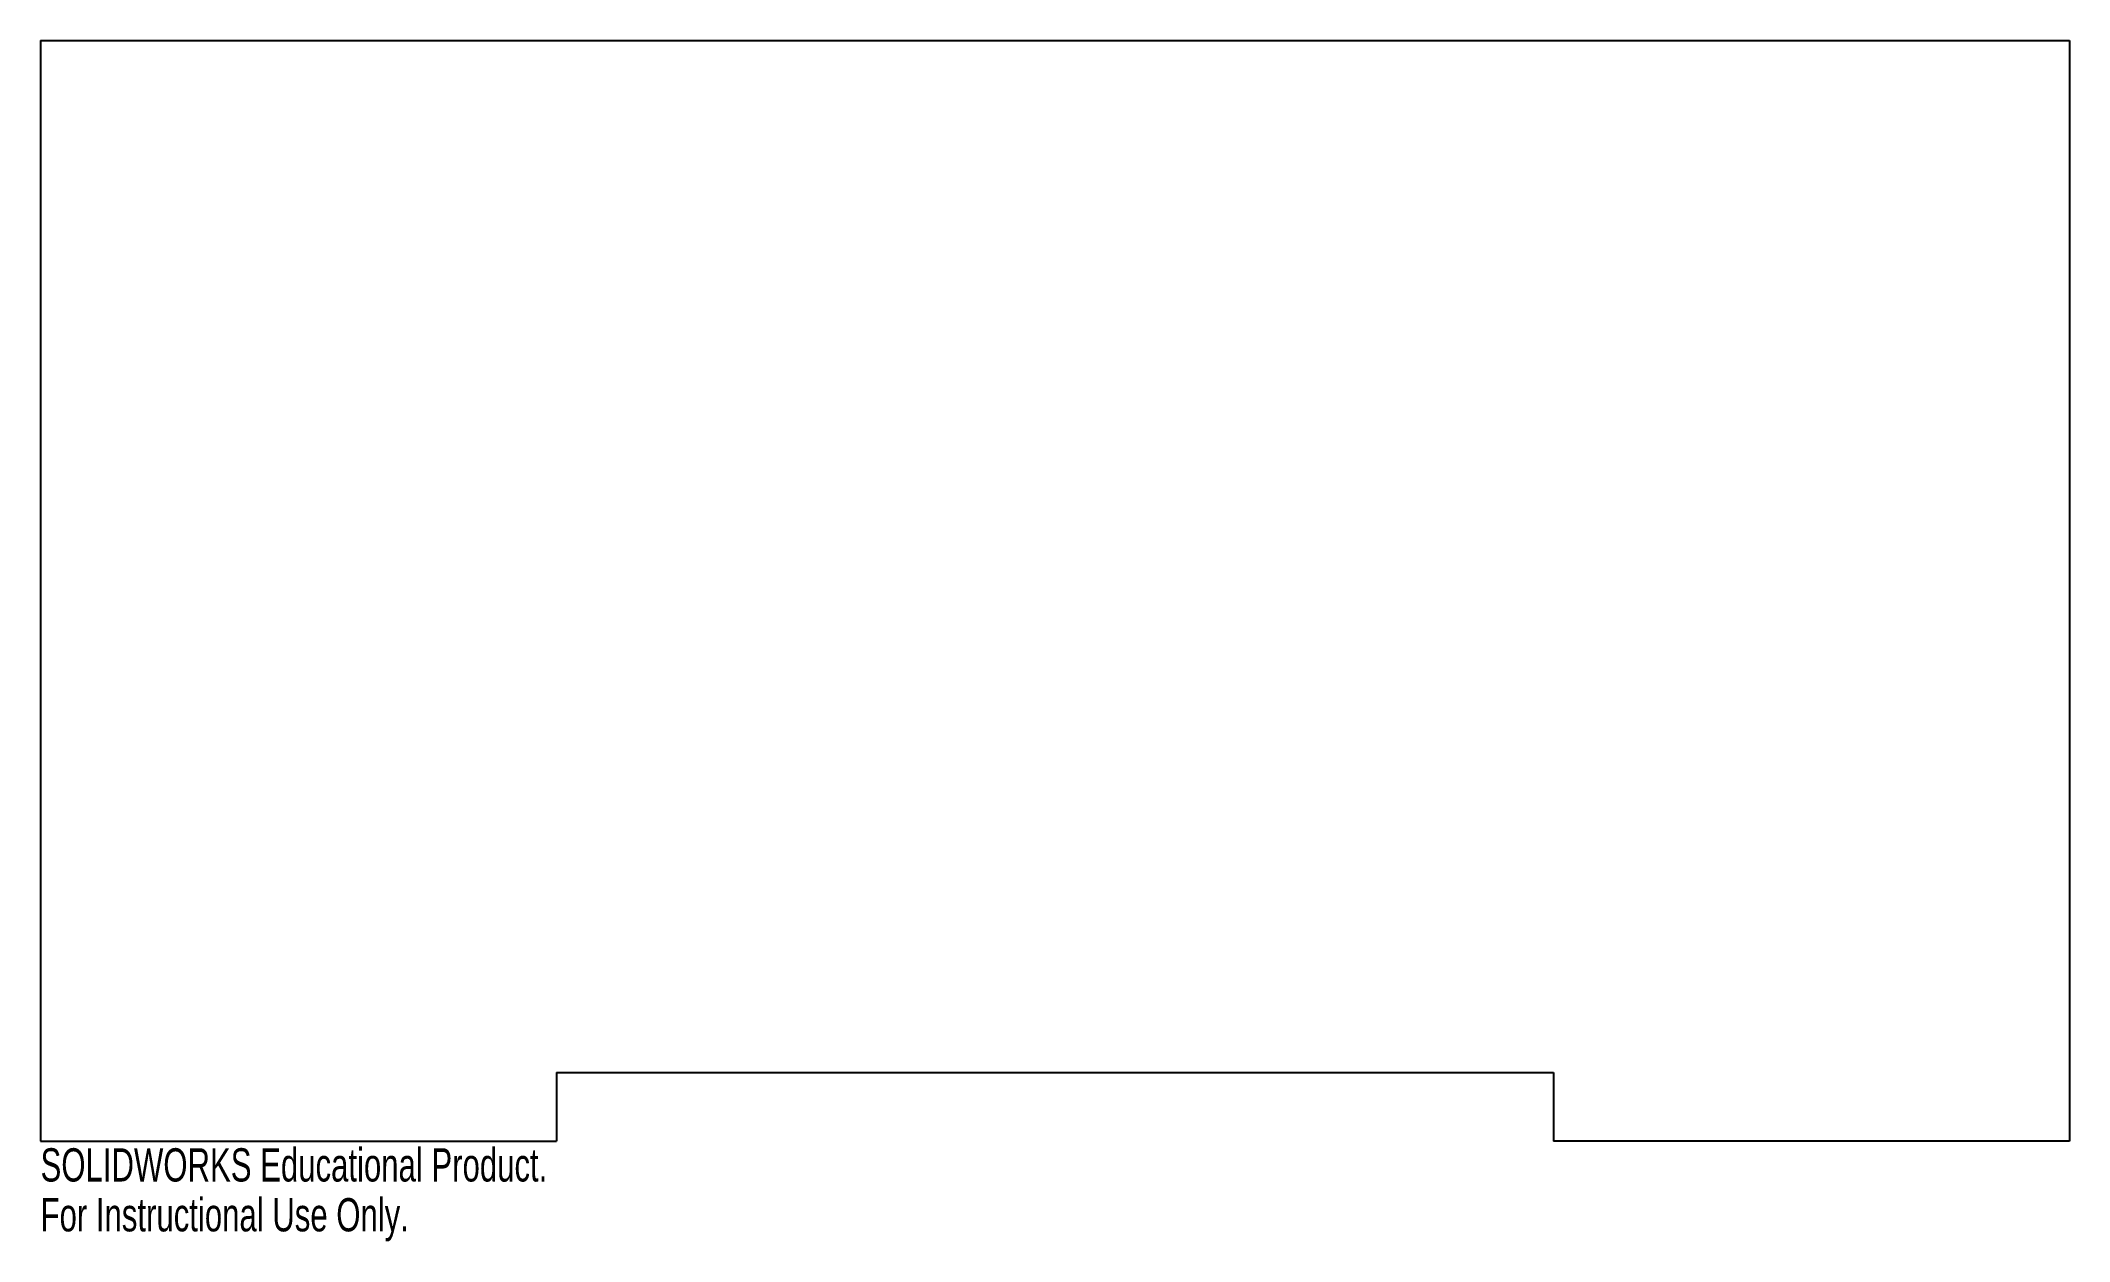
# Model space of a CAD drawing. Header units: millimetres. Extents: x -148 to 148, y -100 to 75.
import ezdxf

# ---------------------------------------------------------------- set-up
doc = ezdxf.new("R2010")
doc.units = ezdxf.units.MM
doc.styles.add('SLDTEXTSTYLE0', font='TXT', dxfattribs={"width": 0.7})

msp = doc.modelspace()

# ---------------------------------------------------------------- linework, layer by layer
at = {"color": 7, "linetype": 'Continuous', "lineweight": 25}
for p, q in [((-147.5, 75), (-147.5, -85)), ((-147.5, 75), (147.5, 75)), ((147.5, 75), (147.5, -85)), ((-72.5, -75), (-72.5, -85)), ((-72.5, -75), (72.5, -75)), ((72.5, -75), (72.5, -85)), ((-147.5, -85), (-72.5, -85)), ((147.5, -85), (72.5, -85))]:
    msp.add_line(p, q, dxfattribs=at)

# ---------------------------------------------------------------- texts
at = {"color": 7, "linetype": 'Continuous', "char_height": 4.8336, "attachment_point": 1, "style": 'SLDTEXTSTYLE0'}
for s, insert in [('SOLIDWORKS Educational Product.', (-147.5, -86.02)), ('For Instructional Use Only.', (-147.5, -93.27))]:
    msp.add_mtext(s, dxfattribs=dict(at, insert=insert))

doc.saveas('drawing.dxf')
